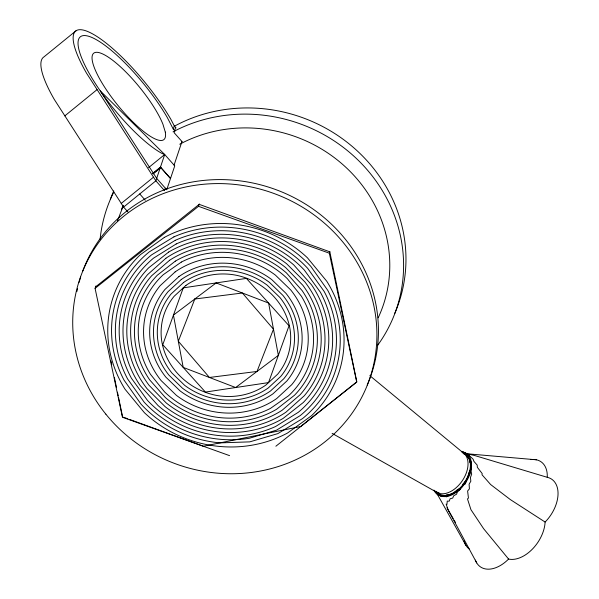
<?xml version="1.0" encoding="UTF-8"?>
<svg xmlns="http://www.w3.org/2000/svg" width="599" height="599" viewBox="0 0 599 599"><rect width="100%" height="100%" fill="white"/><g stroke="black" fill="none" stroke-linecap="round" stroke-linejoin="round"><path stroke-width="0.9" d="M467.25 478.009L465.288 484.082M469.062 472.117C466.883 483.034 458.205 494.557 446.292 494.969M462.757 484.329C469.481 477.036 475.441 463.521 466.643 455.547M460.474 488.425L460.219 489.413L457.464 491.749L456.558 494.19L453.705 495.77L452.724 498.061L450.111 498.765L449.22 501.176L447.251 501.093L446.929 504.463L446.143 504.111L448.202 510.049L453.196 518.577M175.552 127.355L174.129 132.708L181.984 141.529M175.02 131.054L173.246 129.047L167.166 117.314A76.769 19.49 50.9 0 0 95.57 39.272A76.769 19.49 50.9 0 0 90.359 75.392A76.769 19.49 50.9 0 0 161.955 153.426L164.703 154.512L174.751 165.878L166.739 189.748L156.691 178.382L100.258 90.876L164.703 154.512L155.867 180.838L123.611 207.082L127.939 211.979M173.246 129.047L174.294 125.932L170.872 119.336A84.182 21.369 50.9 0 0 92.366 33.769A84.182 21.369 50.9 0 0 86.653 73.37L155.867 180.838L164.515 190.624M164.785 189.801L165.339 188.168M174.069 165.107L182.021 141.401M229.582 455.644L122.458 417.263L95.076 288.359L95.892 285.978M95.076 288.359L198.516 206.326L199.332 203.952M275.869 446.233L356.727 382.11L329.338 253.205L329.884 251.617M117.411 221.053L123.446 205.337M456.431 491.757L458.909 488.829M450.643 494.31L446.27 496.893M457.299 489.712C452.088 495.006 441.201 499.843 436.072 491.959L465.985 545.449M76.185 30.661L43.937 56.905A84.182 21.369 50.9 0 0 54.404 99.614L123.611 207.082M64.804 115.892L97.053 89.64M148.574 167.638L164.703 154.512M152.767 173.358L160.48 167.084L170.528 178.45M152.872 173.62L160.584 167.346L170.498 178.554M153.074 173.972L160.083 168.267L161.079 168.566L160.584 167.346M121.253 203.428L153.509 177.184M95.585 286.876L199.197 204.349L329.817 251.827L356.817 381.84L300.765 426.495L203.368 446.255L129.616 419.442M441.381 495.994L438.498 495.148L436.873 493.389L436.304 491.397M465.88 453.675L536.502 459.807M468.433 454.132L474.438 455.457L547.254 477.306A30.706 19.497 -55.5 0 1 545.112 522.051A30.706 19.497 -55.5 0 1 508.581 559.062A30.706 19.497 -55.5 0 1 475.366 560.095M463.094 453.593L467.729 455.113M198.516 206.326L329.338 253.205M123.469 417.211L127.857 418.806M469.743 462.428C469.728 458.01 467.13 453.331 462.705 452.058L468.725 455.06L473.113 459.216L473.996 461.477L477.178 465.094L477.351 467.332L482.195 473.569L482.008 474.745L490.641 484.546L510.385 499.611L545.112 522.051M438.146 492.82L439.561 493.449M332.131 433.376L438.101 493.044M369.815 375.648L464.569 453.96M467.946 457.172L468.545 457.823M436.394 491.367L437.442 492.513M174.294 125.932L176.061 127.939M139.739 193.956L145.295 200.253M468.658 457.733L470.964 461.754M508.581 559.062L483.625 528.7L470.941 509.674L467.475 498.9L468.448 498.076L467.609 491.008L469.406 488.844L469.107 484.179L470.829 481.214L470.44 477.485L471.675 474.146L470.994 470.874L471.533 467.549L471.136 466.456M454.109 520.127L455.465 522.448M438.962 492.925L440.302 495.395M446.966 507.75L476.737 562.94M110.987 361.04L111.751 364.701M114.409 377.52L116.505 387.59M117.456 392.173L118.213 395.834M118.595 397.669L122.593 416.889M469.691 470.29L469.841 474.333M470.821 462.338A23.032 14.623 -55.5 0 1 457.149 491.247M463.274 452.08A23.032 14.623 -55.5 0 1 470.492 470.47M530.924 459.583A30.706 19.497 -55.5 0 1 547.254 477.306M461.866 451.691A23.032 14.623 -55.5 0 1 465.393 453.248M444.997 496.144A23.032 14.623 -55.5 0 1 433.908 490.102M463.776 484.456A23.032 14.623 -55.5 0 1 438.7 494.804M82.767 271.018A153.277 143.835 21 0 1 280.152 191.276A153.277 143.835 21 0 1 367.194 385.09M76.949 291.399A153.277 143.835 21 0 1 77.526 288.688M79.09 282.406A153.277 143.835 21 0 1 80.663 277.097M174.601 126.09A153.277 143.835 21 0 1 352.407 146.598A153.277 143.835 21 0 1 394.726 313.434M110.298 199.362A153.277 143.835 21 0 1 113.765 190.931M173.036 131.847A153.277 143.835 21 0 1 361.684 163.759A153.277 143.835 21 0 1 377.737 345.181M100.063 239.525A153.277 143.835 21 0 1 113.75 192.152M121.53 209.47A139.372 130.792 21 0 1 122.563 206.895M179.745 144.232A139.372 130.792 21 0 1 342.568 164.336A139.372 130.792 21 0 1 378.194 317.799M469.489 549.246A30.706 19.497 -55.5 0 1 464.12 541.009M462.001 452.103A23.81 15.117 -55.5 0 1 461.934 481.274A23.81 15.117 -55.5 0 1 434.807 490.866M463.633 453.391A23.81 15.117 -55.5 0 1 464.644 482.382A23.81 15.117 -55.5 0 1 437.165 492.483M183.264 287.864L162.771 344.71L205.405 392.075L268.532 382.604L289.032 325.759L246.399 278.393L183.264 287.864M194.802 299.013L178.322 341.25L209.425 377.467L257.001 371.455L273.481 329.218L242.378 293.001L194.802 299.013M175.148 271.886L160.09 285.76A82.924 77.249 19 0 0 161.064 380.515L176.405 395.362A82.924 77.249 19 0 0 276.656 398.582L291.706 384.708A82.924 77.249 19 0 0 290.74 289.953L275.39 275.106A82.924 77.249 19 0 0 175.148 271.886M178.914 276.588L164.972 289.429A76.769 71.513 19 0 0 165.871 377.153L180.082 390.9A76.769 71.513 19 0 0 272.889 393.88L286.824 381.031A76.769 71.513 19 0 0 285.933 293.315L271.721 279.561A76.769 71.513 19 0 0 178.914 276.588M181.257 279.516L168.02 291.72A72.936 67.942 19 0 0 168.873 375.056L182.373 388.122A72.936 67.942 19 0 0 270.538 390.952L283.784 378.748A72.936 67.942 19 0 0 282.93 295.412L269.43 282.346A72.936 67.942 19 0 0 181.257 279.516M183.608 282.451L171.067 294.012A69.095 64.363 19 0 0 171.876 372.96L184.664 385.337A69.095 64.363 19 0 0 268.195 388.017L280.736 376.457A69.095 64.363 19 0 0 279.928 297.508L267.139 285.131A69.095 64.363 19 0 0 183.608 282.451M185.96 285.386L174.114 296.303A65.254 60.791 19 0 0 161.745 341.168C166.32 369.224 190.385 391.14 218.066 395.677A65.254 60.791 19 0 0 265.844 385.082L277.689 374.165A65.254 60.791 19 0 0 290.058 329.3C285.483 301.245 261.411 279.329 233.737 274.791A65.254 60.791 19 0 0 185.96 285.386M165.908 258.236L147.534 274.694A99.801 92.972 19 0 0 147.025 388.661L165.234 406.766A99.801 92.972 19 0 0 285.895 412.224L304.27 395.774A99.801 92.972 19 0 0 304.779 281.807L286.562 263.695A99.801 92.972 19 0 0 165.908 258.236M169.629 260.258L151.644 275.757A95.967 89.393 19 0 0 149.001 385.224L166.185 402.925A95.967 89.393 19 0 0 282.174 410.203L300.159 394.711A95.967 89.393 19 0 0 302.802 285.244L285.618 267.543A95.967 89.393 19 0 0 169.629 260.258M168.708 252.044L148.515 267.955A103.642 96.544 19 0 0 140.346 385.741L158.061 405.553A103.642 96.544 19 0 0 283.095 418.424L303.289 402.513A103.642 96.544 19 0 0 311.458 284.727L293.742 264.915A103.642 96.544 19 0 0 168.708 252.044M175.305 261.149L157.305 275.233A92.126 85.822 19 0 0 149.69 379.893L165.384 397.549A92.126 85.822 19 0 0 276.498 409.319L294.498 395.235A92.126 85.822 19 0 0 302.113 290.575L286.419 272.919A92.126 85.822 19 0 0 175.305 261.149M216.149 282.93L173.448 315.096L183.197 367.397L235.647 387.538L278.355 355.372L268.607 303.064L216.149 282.93M164.343 237.406L140.338 254.717A118.999 110.852 19 0 0 125.041 389.23L144.411 412.711A118.999 110.852 19 0 0 287.46 433.062L311.465 415.751A118.999 110.852 19 0 0 326.762 281.238L307.392 257.757A118.999 110.852 19 0 0 164.343 237.406M181.332 262.07L163.317 274.656A88.285 82.243 19 0 0 150.409 374.225L164.515 391.828A88.285 82.243 19 0 0 270.463 408.391L288.486 395.812A88.285 82.243 19 0 0 301.394 296.243L287.288 278.632A88.285 82.243 19 0 0 181.332 262.07M176.218 243.95L153.464 258.199A107.483 100.123 19 0 0 131.443 378.276L147.519 400.439A107.483 100.123 19 0 0 275.585 426.518L298.339 412.269A107.483 100.123 19 0 0 320.36 292.192L304.285 270.029A107.483 100.123 19 0 0 176.218 243.95M175.245 240.326L151.547 254.897A111.317 103.694 19 0 0 127.654 379.04L144.112 402.109A111.317 103.694 19 0 0 249.401 438.243L276.558 430.142L300.256 415.571A111.317 103.694 19 0 0 324.149 291.428L307.691 268.359A111.317 103.694 19 0 0 175.245 240.326M173.905 236.875L149.316 251.85A115.158 107.273 19 0 0 124.06 380.155L140.982 404.085A115.158 107.273 19 0 0 220.005 442.878L249.768 441.867L277.899 433.594L302.488 418.619A115.158 107.273 19 0 0 327.743 290.313L310.821 266.383A115.158 107.273 19 0 0 173.905 236.875M165.302 132.102L162.928 124.218A55.655 14.129 50.9 0 0 101.942 53.625A55.655 14.129 50.9 0 0 117.269 104.608A55.655 14.129 50.9 0 0 165.302 132.102M105.866 414.179A153.277 143.835 21 0 0 366.378 387.411A153.277 143.835 21 0 0 202.185 184.41A153.277 143.835 21 0 0 105.866 414.179"/></g></svg>
